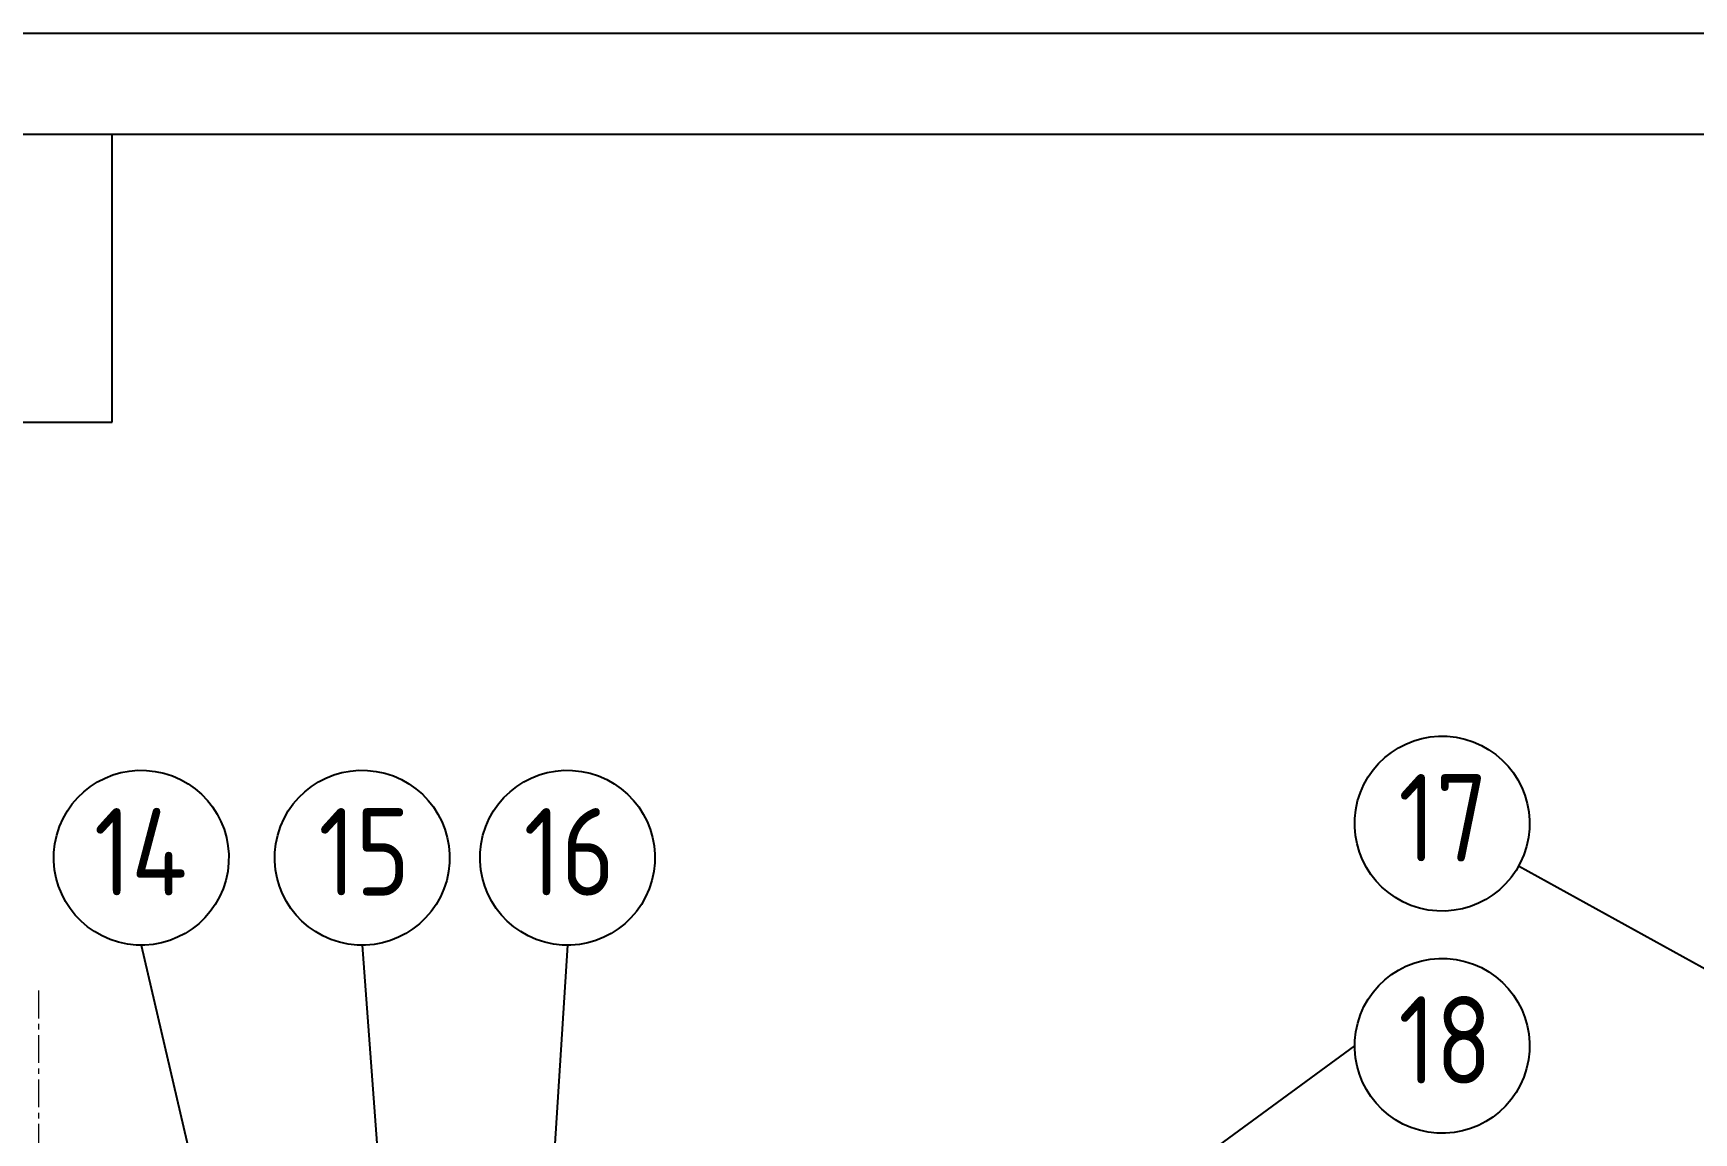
# Model space of a CAD drawing. Header units: millimetres. Extents: x -185079 to -2648, y 85916 to 249201.
# Drawn here: x -53619 to -51721, y 134592 to 135849 of the extents above; entities that cross this region are included whole.
import ezdxf

# ---------------------------------------------------------------- set-up
doc = ezdxf.new("R2010")
doc.units = ezdxf.units.MM
doc.linetypes.add('CENTER', pattern=[50.800000000000004, 31.75, -6.35, 6.35, -6.35])
doc.linetypes.add('点画线', pattern=[18, 12, -2, 2, -2])
for name, color, linetype in [('1', 4, 'Continuous'), ('2', 3, 'Continuous'), ('细线', 1, 'Continuous')]:
    doc.layers.add(name, color=color, linetype=linetype)
for name, color, linetype, lineweight in [('中心线层', 1, '点画线', 18), ('尺寸线层', 3, 'Continuous', 18), ('标注、文本', 3, 'Continuous', 25)]:
    doc.layers.add(name, color=color, linetype=linetype, lineweight=lineweight)
doc.styles.get("Standard").update_dxf_attribs({"font": 'gbenor.shx', "bigfont": 'gbcbig.shx'})

msp = doc.modelspace()

# ---------------------------------------------------------------- linework, layer by layer
at = {"layer": '1', "color": 3, "lineweight": -3, "ltscale": 2, "extrusion": (-0.004685415688226648, -0.01745240643729063, 0.9998367168639968), "elevation": 1.311263986281119e-08}
msp.add_lwpolyline([(-89340.74435583597, 116693.2017122206), (-79605.60479144276, 119307.2036772036), (-77739.80294518075, 112358.532017356), (-87474.94250957393, 109744.530052373)], close=True, dxfattribs=at)
at = {"layer": '1', "lineweight": -3, "ltscale": 2, "extrusion": (-0.004685415688226648, -0.01745240643729063, 0.9998367168639968), "elevation": 1.311264075806094e-08}
msp.add_lwpolyline([(-87231.2481748564, 109916.2399077064), (-77857.25883072625, 112433.2686984296), (-79666.37327405855, 119170.8235395233), (-89040.36261818874, 116653.7947488001), (-87231.2481748564, 109916.2399077064)], dxfattribs=at)
at = {"layer": '2', "extrusion": (-0.004685415688226648, -0.01745240643729063, 0.9998367168639968)}
msp.add_line((-55753.35606698129, 135404.32557829, 2102.24693565743), (-53529.08086435642, 135404.32557829, 2112.670291544979), dxfattribs=at)
at = {"layer": '2', "extrusion": (-0.004685415688226634, -0.01745240643729067, 0.9998367168639968)}
for p, q in [((-50830.19959938378, 134294.9606605793, 1803.105485140882), (-51921.15453653, 134896.5686780526, 2111.34229815123)), ((-52695.95811980576, 134261.1656855648, 3632.317465015591), (-52108.49320798196, 134691.2448036053, 2106.880414342484))]:
    msp.add_line(p, q, dxfattribs=at)
for centre, radius in [((-85219.34444755898, 116864.1251426248, 1.064017851604149e-08), 99.99999999999949), ((-86645.61345532197, 116437.1517629245, -203.9009439867373), 99.99999999999953), ((-86401.71792580675, 116502.6406436118, -203.9009439867459), 99.99999999999953), ((-86175.06753474212, 116563.4989973812, -203.9009439867409), 99.99999999999953), ((-85153.46936049243, 116618.7912924592, 1.064108801074326e-08), 99.99999999999949)]:
    msp.add_circle(centre, radius, dxfattribs=at)
at = {"layer": '中心线层', "linetype": 'CENTER', "transparency": 33554687, "extrusion": (-0.004685415688226634, -0.01745240643729067, 0.9998367168639968)}
msp.add_line((-53613.16079682745, 134754.3568918833, 1799.182573823058), (-53612.96748428342, 132391.0273165145, 1757.930955584487), dxfattribs=at)
at = {"layer": '尺寸线层', "lineweight": -3, "ltscale": 20, "transparency": 33554687, "extrusion": (-0.004685415688226634, -0.01745240643729067, 0.9998367168639968)}
for p, q in [((-53495.73315673486, 134806.3127846658, 1898.45385515706), (-53341.11397446512, 134139.8730181471, 1887.545551475423)), ((-53243.20113430955, 134806.3127846661, 1899.637265887723), (-53199.41962540856, 134212.7838243546, 1791.668142915997)), ((-53008.52491144983, 134806.312784666, 1900.737001112184), (-53043.54984200302, 134249.9308921054, 2094.795322267769))]:
    msp.add_line(p, q, dxfattribs=at)
at = {"layer": '标注、文本', "extrusion": (-0.004685415688226648, -0.01745240643729063, 0.9998367168639968)}
msp.add_line((-53529.08086435643, 135404.32557829, 2112.67029154498), (-53529.10773781511, 135732.8652498666, 2118.404909877248), dxfattribs=at)

# ---------------------------------------------------------------- texts
at = {"layer": '细线', "color": 3, "linetype": 'ByBlock', "lineweight": -3, "ltscale": 0.5, "extrusion": (-0.00468541568822665, -0.01745240643729063, 0.9998367168639968)}
for s, p in [('17', (-85256.41466322835, 116809.3756974547, 1.061198418028653e-08)), ('14', (-86686.70779515995, 116381.3217920554, -203.90094398676)), ('15', (-86438.78814147608, 116447.8911984415, -203.9009439867596)), ('16', (-86212.20335157616, 116508.7319375102, -203.9009439867596)), ('18', (-85190.53957616174, 116564.041847289, 1.061061993823387e-08))]:
    msp.add_text(s, height=100.0000000000002, rotation=15.03008309191159, dxfattribs=at).set_placement(p)

doc.saveas('drawing.dxf')
